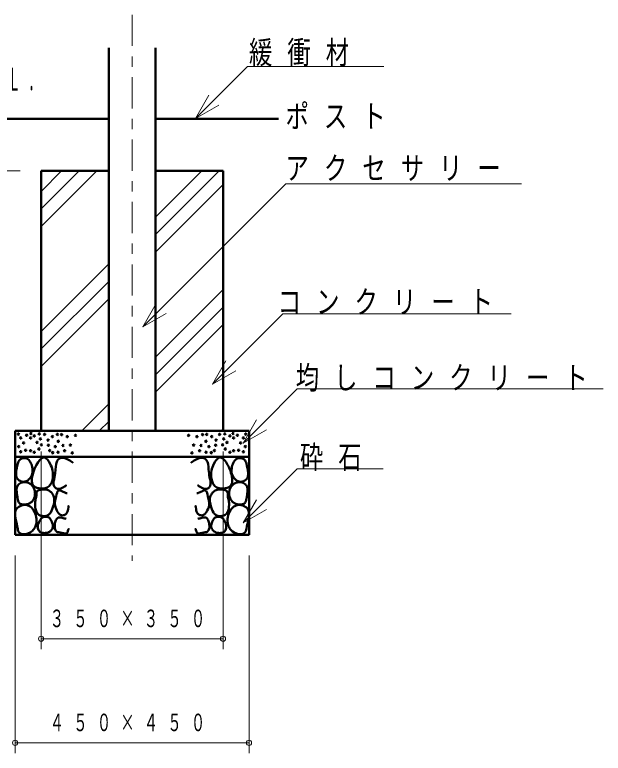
# Model space of a CAD drawing. Units: millimetres on the paper. Extents: x 6 to 426, y -599 to 292.
# Drawn here: x 141.7 to 198.3, y -545.5 to -474.5 of the extents above; entities that cross this region are included whole.
import ezdxf

# ---------------------------------------------------------------- set-up
doc = ezdxf.new("R2010")
doc.units = ezdxf.units.MM
doc.linetypes.add('USER2', pattern=[6, 3, -1, 1, -1])
doc.layers.add('0_2', color=7, linetype='Continuous', lineweight=13)
doc.styles.add('ＭＳ ゴシック', font='')
doc.styles.get('ＭＳ ゴシック').set_extended_font_data('MS Gothic')

msp = doc.modelspace()

# ---------------------------------------------------------------- linework, layer by layer
at = {"layer": '0_2', "linetype": 'USER2'}
msp.add_line((153.013, -474.484), (153.013, -526.984), dxfattribs=at)
at = {"layer": '0_2', "color": 140, "lineweight": 50}
for p, q in [((150.763, -477.679), (150.763, -514.484)), ((155.263, -477.679), (155.263, -514.484)), ((144.263, -489.484), (144.263, -514.484)), ((144.263, -489.484), (150.763, -489.484)), ((155.263, -489.484), (161.763, -489.484)), ((156.188, -489.484), (161.763, -489.484)), ((161.763, -489.484), (161.763, -514.484)), ((141.763, -514.484), (141.763, -524.484)), ((141.763, -514.484), (164.263, -514.484)), ((161.652, -514.484), (161.763, -514.374)), ((164.263, -514.484), (164.263, -524.484)), ((141.763, -516.984), (164.263, -516.984)), ((141.763, -524.484), (164.263, -524.484))]:
    msp.add_line(p, q, dxfattribs=at)
at = {"layer": '0_2'}
for p, q in [((160.871, -482.699), (164.108, -479.463)), ((164.108, -479.463), (177.235, -479.463)), ((159.103, -484.466), (160.397, -482.225)), ((159.103, -484.466), (160.871, -482.699)), ((161.344, -483.173), (159.103, -484.466)), ((142.263, -489.484), (119.104, -489.484)), ((144.263, -494.83), (149.609, -489.484)), ((144.263, -493.146), (147.925, -489.484)), ((144.263, -491.462), (146.241, -489.484)), ((155.263, -495.617), (161.395, -489.484)), ((155.263, -493.933), (159.711, -489.484)), ((155.263, -497.3), (161.763, -490.8)), ((155.817, -502.729), (167.813, -490.736)), ((167.813, -490.736), (190.477, -490.736)), ((144.263, -504.933), (150.763, -498.433)), ((144.263, -506.617), (150.763, -500.117)), ((155.263, -507.403), (161.763, -500.903)), ((144.263, -508.3), (150.763, -501.8)), ((154.049, -504.496), (155.343, -502.255)), ((155.263, -509.087), (161.763, -502.587)), ((154.049, -504.496), (155.817, -502.729)), ((156.29, -503.203), (154.049, -504.496)), ((162.502, -508.24), (167.512, -503.231)), ((167.512, -503.231), (189.467, -503.231)), ((155.263, -510.771), (161.763, -504.271)), ((160.734, -510.007), (162.028, -507.766)), ((160.734, -510.007), (162.502, -508.24)), ((162.976, -508.713), (160.734, -510.007)), ((165.458, -513.902), (168.904, -510.457)), ((168.904, -510.457), (198.321, -510.457)), ((148.182, -514.484), (150.763, -511.903)), ((149.865, -514.484), (150.763, -513.587)), ((163.69, -515.669), (164.984, -513.428)), ((163.69, -515.669), (165.458, -513.902)), ((165.932, -514.376), (163.69, -515.669)), ((144.263, -516.484), (144.263, -535.484)), ((161.763, -516.484), (161.763, -535.484)), ((165.458, -521.579), (168.904, -518.135)), ((168.904, -518.135), (177.166, -518.135)), ((163.69, -523.347), (164.984, -521.105)), ((163.69, -523.347), (165.458, -521.579)), ((165.932, -522.053), (163.69, -523.347)), ((141.763, -526.484), (141.763, -545.484)), ((164.263, -526.484), (164.263, -545.484)), ((144.263, -534.484), (144.763, -534.484)), ((144.763, -534.484), (161.263, -534.484)), ((161.763, -534.484), (161.263, -534.484)), ((141.763, -544.484), (142.263, -544.484)), ((163.763, -544.484), (142.263, -544.484)), ((164.263, -544.484), (163.763, -544.484))]:
    msp.add_line(p, q, dxfattribs=at)
at = {"layer": '0_2', "lineweight": 50}
for p, q in [((138.876, -484.484), (150.763, -484.484)), ((155.263, -484.484), (167.104, -484.484))]:
    msp.add_line(p, q, dxfattribs=at)
at = {"layer": '0_2', "color": 140, "lineweight": 50}
for points in [[(141.927, -518.073), (141.966, -517.857), (142.013, -517.64), (142.047, -517.536), (142.09, -517.438), (142.146, -517.349), (142.216, -517.271), (142.275, -517.223), (142.342, -517.183), (142.413, -517.149), (142.488, -517.124), (142.565, -517.107), (142.643, -517.099), (142.72, -517.1), (142.794, -517.111), (142.847, -517.126), (142.898, -517.147), (142.947, -517.173), (142.993, -517.204), (143.079, -517.279), (143.155, -517.368), (143.222, -517.47), (143.28, -517.581), (143.33, -517.697), (143.371, -517.816), (143.409, -517.955), (143.435, -518.093), (143.448, -518.229), (143.448, -518.364), (143.435, -518.496), (143.408, -518.626), (143.365, -518.752), (143.307, -518.875), (143.247, -518.972), (143.177, -519.064), (143.098, -519.149), (143.011, -519.225), (142.917, -519.289), (142.816, -519.338), (142.711, -519.372), (142.601, -519.388), (142.509, -519.386), (142.416, -519.371), (142.325, -519.344), (142.237, -519.306), (142.155, -519.259), (142.08, -519.202), (142.014, -519.138), (141.96, -519.067), (141.929, -519.014), (141.904, -518.959), (141.885, -518.901), (141.87, -518.842), (141.854, -518.718), (141.853, -518.589), (141.863, -518.458), (141.881, -518.327)], [(144.205, -520.029), (144.033, -519.996), (143.859, -519.953), (143.776, -519.925), (143.698, -519.892), (143.626, -519.852), (143.564, -519.805), (143.514, -519.752), (143.472, -519.693), (143.439, -519.627), (143.413, -519.556), (143.395, -519.48), (143.383, -519.4), (143.376, -519.229), (143.389, -519.051), (143.417, -518.87), (143.455, -518.691), (143.499, -518.522), (143.562, -518.32), (143.633, -518.131), (143.717, -517.946), (143.82, -517.752), (143.977, -517.5), (144.065, -517.379), (144.159, -517.268), (144.256, -517.173), (144.356, -517.101), (144.407, -517.075), (144.457, -517.057), (144.508, -517.047), (144.558, -517.047), (144.64, -517.066), (144.721, -517.109), (144.799, -517.172), (144.874, -517.251), (144.946, -517.342), (145.014, -517.443), (145.136, -517.656), (145.216, -517.825), (145.282, -517.99), (145.334, -518.153), (145.371, -518.315), (145.396, -518.477), (145.407, -518.639), (145.406, -518.803), (145.392, -518.971), (145.354, -519.201), (145.325, -519.315), (145.287, -519.426), (145.241, -519.532), (145.185, -519.632), (145.118, -519.723), (145.039, -519.805), (144.953, -519.872), (144.858, -519.929), (144.756, -519.975), (144.648, -520.01), (144.537, -520.033), (144.425, -520.044), (144.314, -520.043)], [(161.82, -520.029), (161.993, -519.996), (162.167, -519.953), (162.25, -519.925), (162.328, -519.892), (162.399, -519.852), (162.462, -519.805), (162.512, -519.752), (162.553, -519.693), (162.587, -519.627), (162.612, -519.556), (162.631, -519.48), (162.643, -519.4), (162.649, -519.229), (162.637, -519.051), (162.609, -518.87), (162.571, -518.691), (162.526, -518.522), (162.464, -518.32), (162.393, -518.131), (162.308, -517.946), (162.205, -517.752), (162.049, -517.5), (161.96, -517.379), (161.867, -517.268), (161.769, -517.173), (161.669, -517.101), (161.619, -517.075), (161.568, -517.057), (161.518, -517.047), (161.467, -517.047), (161.385, -517.066), (161.305, -517.109), (161.226, -517.172), (161.151, -517.251), (161.079, -517.342), (161.011, -517.443), (160.89, -517.656), (160.809, -517.825), (160.743, -517.99), (160.692, -518.153), (160.654, -518.315), (160.63, -518.477), (160.618, -518.639), (160.62, -518.803), (160.633, -518.971), (160.671, -519.201), (160.701, -519.315), (160.738, -519.426), (160.785, -519.532), (160.841, -519.632), (160.908, -519.723), (160.986, -519.805), (161.072, -519.872), (161.167, -519.929), (161.27, -519.975), (161.378, -520.01), (161.489, -520.033), (161.601, -520.044), (161.712, -520.043)], [(164.098, -518.073), (164.06, -517.857), (164.012, -517.64), (163.979, -517.536), (163.935, -517.438), (163.88, -517.349), (163.809, -517.271), (163.75, -517.223), (163.684, -517.183), (163.613, -517.149), (163.537, -517.124), (163.46, -517.107), (163.382, -517.099), (163.306, -517.1), (163.232, -517.111), (163.178, -517.126), (163.127, -517.147), (163.078, -517.173), (163.032, -517.204), (162.947, -517.279), (162.871, -517.368), (162.804, -517.47), (162.745, -517.581), (162.696, -517.697), (162.654, -517.816), (162.617, -517.955), (162.591, -518.093), (162.577, -518.229), (162.577, -518.364), (162.59, -518.496), (162.618, -518.626), (162.66, -518.752), (162.719, -518.875), (162.778, -518.972), (162.848, -519.064), (162.927, -519.149), (163.014, -519.225), (163.109, -519.289), (163.209, -519.338), (163.315, -519.372), (163.424, -519.388), (163.517, -519.386), (163.609, -519.371), (163.701, -519.344), (163.788, -519.306), (163.87, -519.259), (163.945, -519.202), (164.011, -519.138), (164.066, -519.067), (164.097, -519.014), (164.122, -518.959), (164.141, -518.901), (164.156, -518.842), (164.172, -518.718), (164.173, -518.589), (164.163, -518.458), (164.145, -518.327)], [(141.992, -520.863), (141.94, -520.553), (141.92, -520.391), (141.909, -520.23), (141.913, -520.074), (141.921, -519.999), (141.935, -519.927), (141.955, -519.858), (141.982, -519.793), (142.015, -519.732), (142.056, -519.676), (142.092, -519.638), (142.132, -519.602), (142.224, -519.541), (142.328, -519.492), (142.441, -519.456), (142.56, -519.434), (142.682, -519.425), (142.804, -519.431), (142.922, -519.452), (142.985, -519.47), (143.047, -519.492), (143.163, -519.55), (143.269, -519.623), (143.365, -519.709), (143.45, -519.807), (143.522, -519.916), (143.582, -520.033), (143.628, -520.158), (143.651, -520.245), (143.667, -520.335), (143.677, -520.426), (143.68, -520.517), (143.676, -520.609), (143.665, -520.699), (143.647, -520.789), (143.623, -520.877), (143.591, -520.962), (143.553, -521.045), (143.508, -521.123), (143.456, -521.198), (143.397, -521.267), (143.331, -521.331), (143.258, -521.389), (143.179, -521.44), (143.112, -521.475), (143.041, -521.506), (142.968, -521.531), (142.893, -521.552), (142.817, -521.568), (142.74, -521.579), (142.664, -521.584), (142.589, -521.584), (142.515, -521.579), (142.445, -521.568), (142.378, -521.551), (142.315, -521.528), (142.256, -521.5), (142.204, -521.465), (142.158, -521.424), (142.12, -521.376), (142.089, -521.323), (142.065, -521.264), (142.047, -521.2), (142.032, -521.134)], [(164.034, -520.863), (164.086, -520.553), (164.106, -520.391), (164.117, -520.23), (164.113, -520.074), (164.104, -519.999), (164.09, -519.927), (164.07, -519.858), (164.044, -519.793), (164.011, -519.732), (163.97, -519.676), (163.934, -519.638), (163.893, -519.602), (163.802, -519.541), (163.698, -519.492), (163.585, -519.456), (163.466, -519.434), (163.344, -519.425), (163.222, -519.431), (163.104, -519.452), (163.04, -519.47), (162.979, -519.492), (162.863, -519.55), (162.756, -519.623), (162.66, -519.709), (162.576, -519.807), (162.503, -519.916), (162.444, -520.033), (162.398, -520.158), (162.375, -520.245), (162.358, -520.335), (162.349, -520.426), (162.346, -520.517), (162.35, -520.609), (162.361, -520.699), (162.378, -520.789), (162.403, -520.877), (162.434, -520.962), (162.472, -521.045), (162.518, -521.123), (162.57, -521.198), (162.628, -521.267), (162.694, -521.331), (162.767, -521.389), (162.847, -521.44), (162.914, -521.475), (162.984, -521.506), (163.057, -521.531), (163.132, -521.552), (163.209, -521.568), (163.285, -521.579), (163.362, -521.584), (163.437, -521.584), (163.51, -521.579), (163.581, -521.568), (163.648, -521.551), (163.711, -521.528), (163.769, -521.5), (163.821, -521.465), (163.867, -521.424), (163.906, -521.376), (163.936, -521.323), (163.96, -521.264), (163.979, -521.2), (163.993, -521.134)], [(143.788, -520.863), (143.803, -520.8), (143.81, -520.733), (143.813, -520.596), (143.82, -520.465), (143.831, -520.405), (143.852, -520.35), (143.886, -520.301), (143.931, -520.259), (143.985, -520.224), (144.046, -520.194), (144.114, -520.17), (144.185, -520.151), (144.334, -520.125), (144.442, -520.116), (144.548, -520.114), (144.65, -520.121), (144.749, -520.136), (144.844, -520.16), (144.935, -520.192), (145.022, -520.234), (145.104, -520.286), (145.169, -520.337), (145.23, -520.395), (145.287, -520.458), (145.339, -520.527), (145.385, -520.599), (145.426, -520.674), (145.461, -520.752), (145.489, -520.831), (145.522, -520.976), (145.535, -521.122), (145.53, -521.27), (145.51, -521.42), (145.478, -521.57), (145.435, -521.72), (145.328, -522.018), (145.263, -522.176), (145.187, -522.325), (145.143, -522.394), (145.093, -522.457), (145.038, -522.514), (144.975, -522.563), (144.924, -522.594), (144.869, -522.621), (144.75, -522.662), (144.623, -522.684), (144.491, -522.688), (144.36, -522.675), (144.234, -522.644), (144.116, -522.596), (144.063, -522.566), (144.013, -522.531), (143.937, -522.461), (143.873, -522.38), (143.821, -522.289), (143.779, -522.191), (143.746, -522.088), (143.722, -521.98), (143.704, -521.871), (143.692, -521.761), (143.685, -521.644), (143.683, -521.528), (143.687, -521.414), (143.696, -521.302), (143.711, -521.19), (143.731, -521.08), (143.757, -520.971)], [(162.237, -520.863), (162.223, -520.8), (162.215, -520.733), (162.212, -520.596), (162.206, -520.465), (162.194, -520.405), (162.173, -520.35), (162.14, -520.301), (162.095, -520.259), (162.041, -520.224), (161.979, -520.194), (161.912, -520.17), (161.84, -520.151), (161.692, -520.125), (161.583, -520.116), (161.478, -520.114), (161.375, -520.121), (161.276, -520.136), (161.181, -520.16), (161.09, -520.192), (161.004, -520.234), (160.922, -520.286), (160.857, -520.337), (160.795, -520.395), (160.739, -520.458), (160.687, -520.527), (160.64, -520.599), (160.599, -520.674), (160.565, -520.752), (160.537, -520.831), (160.504, -520.976), (160.491, -521.122), (160.495, -521.27), (160.515, -521.42), (160.548, -521.57), (160.591, -521.72), (160.697, -522.018), (160.763, -522.176), (160.839, -522.325), (160.883, -522.394), (160.932, -522.457), (160.988, -522.514), (161.05, -522.563), (161.101, -522.594), (161.156, -522.621), (161.275, -522.662), (161.403, -522.684), (161.534, -522.688), (161.666, -522.675), (161.792, -522.644), (161.909, -522.596), (161.963, -522.566), (162.013, -522.531), (162.089, -522.461), (162.152, -522.38), (162.204, -522.289), (162.246, -522.191), (162.279, -522.088), (162.304, -521.98), (162.322, -521.871), (162.334, -521.761), (162.341, -521.644), (162.343, -521.528), (162.339, -521.414), (162.33, -521.302), (162.315, -521.19), (162.294, -521.08), (162.269, -520.971)], [(141.927, -523.429), (141.836, -523.049), (141.798, -522.851), (141.773, -522.652), (141.767, -522.458), (141.774, -522.365), (141.787, -522.274), (141.809, -522.187), (141.839, -522.104), (141.878, -522.026), (141.927, -521.954), (142.015, -521.861), (142.121, -521.781), (142.242, -521.716), (142.372, -521.665), (142.51, -521.63), (142.649, -521.613), (142.788, -521.613), (142.922, -521.633), (143, -521.655), (143.074, -521.683), (143.145, -521.719), (143.213, -521.76), (143.338, -521.86), (143.449, -521.98), (143.547, -522.117), (143.631, -522.268), (143.701, -522.428), (143.756, -522.595), (143.806, -522.814), (143.821, -522.924), (143.83, -523.034), (143.832, -523.144), (143.827, -523.252), (143.814, -523.359), (143.794, -523.464), (143.767, -523.566), (143.731, -523.665), (143.688, -523.761), (143.636, -523.852), (143.575, -523.939), (143.505, -524.021), (143.427, -524.097), (143.339, -524.167), (143.198, -524.255), (143.044, -524.327), (142.882, -524.381), (142.72, -524.414), (142.563, -524.425), (142.488, -524.421), (142.417, -524.41), (142.35, -524.392), (142.289, -524.367), (142.233, -524.335), (142.184, -524.295), (142.122, -524.217), (142.075, -524.124), (142.04, -524.018), (142.013, -523.903), (141.972, -523.662)], [(164.098, -523.429), (164.19, -523.049), (164.228, -522.851), (164.252, -522.652), (164.258, -522.458), (164.252, -522.365), (164.238, -522.274), (164.217, -522.187), (164.187, -522.104), (164.148, -522.026), (164.098, -521.954), (164.01, -521.861), (163.904, -521.781), (163.784, -521.716), (163.653, -521.665), (163.516, -521.63), (163.376, -521.613), (163.237, -521.613), (163.104, -521.633), (163.026, -521.655), (162.952, -521.683), (162.881, -521.719), (162.813, -521.76), (162.688, -521.86), (162.576, -521.98), (162.478, -522.117), (162.395, -522.268), (162.325, -522.428), (162.269, -522.595), (162.22, -522.814), (162.205, -522.924), (162.196, -523.034), (162.194, -523.144), (162.199, -523.252), (162.211, -523.359), (162.231, -523.464), (162.259, -523.566), (162.294, -523.665), (162.338, -523.761), (162.39, -523.852), (162.451, -523.939), (162.52, -524.021), (162.599, -524.097), (162.686, -524.167), (162.827, -524.255), (162.982, -524.327), (163.143, -524.381), (163.306, -524.414), (163.463, -524.425), (163.537, -524.421), (163.609, -524.41), (163.675, -524.392), (163.737, -524.367), (163.792, -524.335), (163.841, -524.295), (163.903, -524.217), (163.951, -524.124), (163.986, -524.018), (164.013, -523.903), (164.054, -523.662)], [(144.269, -524.263), (144.23, -524.247), (144.192, -524.227), (144.158, -524.202), (144.126, -524.173), (144.096, -524.14), (144.069, -524.104), (144.045, -524.065), (144.024, -524.024), (143.988, -523.935), (143.964, -523.842), (143.951, -523.747), (143.949, -523.653), (143.954, -523.588), (143.965, -523.524), (143.981, -523.462), (144, -523.403), (144.05, -523.286), (144.109, -523.172), (144.167, -523.071), (144.232, -522.974), (144.268, -522.93), (144.308, -522.889), (144.351, -522.852), (144.398, -522.82), (144.467, -522.785), (144.543, -522.76), (144.623, -522.745), (144.704, -522.74), (144.786, -522.745), (144.865, -522.76), (144.939, -522.785), (145.007, -522.82), (145.058, -522.856), (145.103, -522.899), (145.143, -522.947), (145.18, -522.999), (145.213, -523.055), (145.243, -523.114), (145.296, -523.237), (145.345, -523.365), (145.365, -523.43), (145.382, -523.495), (145.394, -523.559), (145.4, -523.623), (145.4, -523.687), (145.392, -523.75), (145.377, -523.81), (145.355, -523.869), (145.326, -523.927), (145.291, -523.982), (145.251, -524.034), (145.206, -524.082), (145.156, -524.127), (145.104, -524.167), (145.058, -524.196), (145.01, -524.222), (144.96, -524.244), (144.909, -524.263), (144.858, -524.279), (144.805, -524.292), (144.697, -524.308), (144.587, -524.313), (144.479, -524.306), (144.372, -524.289)], [(161.756, -524.263), (161.796, -524.247), (161.833, -524.227), (161.868, -524.202), (161.9, -524.173), (161.929, -524.14), (161.956, -524.104), (161.98, -524.065), (162.002, -524.024), (162.037, -523.935), (162.061, -523.842), (162.075, -523.747), (162.077, -523.653), (162.071, -523.588), (162.061, -523.524), (162.045, -523.462), (162.025, -523.403), (161.975, -523.286), (161.916, -523.172), (161.859, -523.071), (161.794, -522.974), (161.757, -522.93), (161.718, -522.889), (161.675, -522.852), (161.628, -522.82), (161.558, -522.785), (161.482, -522.76), (161.403, -522.745), (161.321, -522.74), (161.24, -522.745), (161.161, -522.76), (161.086, -522.785), (161.018, -522.82), (160.968, -522.856), (160.923, -522.899), (160.882, -522.947), (160.846, -522.999), (160.813, -523.055), (160.783, -523.114), (160.729, -523.237), (160.681, -523.365), (160.66, -523.43), (160.644, -523.495), (160.632, -523.559), (160.625, -523.623), (160.626, -523.687), (160.633, -523.75), (160.648, -523.81), (160.671, -523.869), (160.699, -523.927), (160.734, -523.982), (160.775, -524.034), (160.82, -524.082), (160.869, -524.127), (160.922, -524.167), (160.968, -524.196), (161.016, -524.222), (161.065, -524.244), (161.116, -524.263), (161.168, -524.279), (161.221, -524.292), (161.329, -524.308), (161.438, -524.313), (161.547, -524.306), (161.653, -524.289)]]:
    msp.add_lwpolyline(points, close=True, dxfattribs=at)
for points in [[(147.349, -517.56), (147.254, -517.495), (147.029, -517.35), (146.9, -517.274), (146.772, -517.207), (146.612, -517.139), (146.466, -517.096), (146.334, -517.077), (146.216, -517.08), (146.111, -517.102), (146.02, -517.143), (145.94, -517.2), (145.874, -517.271), (145.816, -517.361), (145.77, -517.463), (145.734, -517.575), (145.707, -517.694), (145.671, -517.946), (145.649, -518.201), (145.613, -518.591), (145.588, -518.78), (145.553, -518.971), (145.509, -519.165), (145.471, -519.36), (145.461, -519.457), (145.458, -519.554), (145.467, -519.648), (145.489, -519.741), (145.518, -519.814), (145.557, -519.883), (145.608, -519.946), (145.67, -519.999), (145.743, -520.039), (145.828, -520.065), (145.925, -520.073), (146.034, -520.061), (146.16, -520.027), (146.289, -519.975), (146.413, -519.914), (146.521, -519.851), (146.605, -519.795), (146.655, -519.752), (146.663, -519.739), (146.66, -519.732), (146.612, -519.741)], [(158.676, -517.56), (158.772, -517.495), (158.997, -517.35), (159.125, -517.274), (159.254, -517.207), (159.414, -517.139), (159.559, -517.096), (159.691, -517.077), (159.809, -517.08), (159.914, -517.102), (160.006, -517.143), (160.085, -517.2), (160.152, -517.271), (160.21, -517.361), (160.256, -517.463), (160.292, -517.575), (160.319, -517.694), (160.355, -517.946), (160.376, -518.201), (160.412, -518.591), (160.438, -518.78), (160.473, -518.971), (160.517, -519.165), (160.554, -519.36), (160.565, -519.457), (160.567, -519.554), (160.559, -519.648), (160.537, -519.741), (160.508, -519.814), (160.468, -519.883), (160.417, -519.946), (160.356, -519.999), (160.282, -520.039), (160.197, -520.065), (160.101, -520.073), (159.991, -520.061), (159.866, -520.027), (159.737, -519.975), (159.613, -519.914), (159.504, -519.851), (159.42, -519.795), (159.371, -519.752), (159.362, -519.739), (159.366, -519.732), (159.414, -519.741)], [(146.772, -520.478), (146.717, -520.474), (146.66, -520.464), (146.545, -520.426), (146.315, -520.317), (146.206, -520.264), (146.105, -520.225), (146.058, -520.213), (146.014, -520.207), (145.974, -520.21), (145.938, -520.222), (145.893, -520.255), (145.855, -520.305), (145.823, -520.37), (145.796, -520.446), (145.752, -520.619), (145.713, -520.799), (145.623, -521.17), (145.593, -521.338), (145.586, -521.421), (145.585, -521.505), (145.591, -521.584), (145.603, -521.663), (145.644, -521.825), (145.703, -521.986), (145.777, -522.146), (145.847, -522.273), (145.926, -522.389), (145.971, -522.442), (146.02, -522.489), (146.073, -522.529), (146.13, -522.563), (146.217, -522.596), (146.309, -522.612), (146.404, -522.609), (146.499, -522.585), (146.545, -522.564), (146.59, -522.538), (146.632, -522.506), (146.673, -522.467), (146.711, -522.421), (146.746, -522.369), (146.777, -522.309), (146.804, -522.242), (146.835, -522.137), (146.859, -522.026), (146.887, -521.821), (146.898, -521.699), (146.9, -521.729)], [(159.254, -520.478), (159.309, -520.474), (159.365, -520.464), (159.481, -520.426), (159.711, -520.317), (159.82, -520.264), (159.921, -520.225), (159.967, -520.213), (160.011, -520.207), (160.051, -520.21), (160.088, -520.222), (160.133, -520.255), (160.17, -520.305), (160.202, -520.37), (160.229, -520.446), (160.273, -520.619), (160.312, -520.799), (160.402, -521.17), (160.432, -521.338), (160.44, -521.421), (160.441, -521.505), (160.435, -521.584), (160.423, -521.663), (160.382, -521.825), (160.322, -521.986), (160.248, -522.146), (160.179, -522.273), (160.099, -522.389), (160.054, -522.442), (160.006, -522.489), (159.953, -522.529), (159.895, -522.563), (159.809, -522.596), (159.716, -522.612), (159.621, -522.609), (159.527, -522.585), (159.481, -522.564), (159.436, -522.538), (159.393, -522.506), (159.353, -522.467), (159.315, -522.421), (159.28, -522.369), (159.249, -522.309), (159.222, -522.242), (159.19, -522.137), (159.167, -522.026), (159.138, -521.821), (159.127, -521.699), (159.125, -521.729)], [(146.676, -522.948), (146.581, -522.931), (146.484, -522.906), (146.289, -522.848), (146.194, -522.823), (146.103, -522.808), (146.017, -522.805), (145.977, -522.81), (145.938, -522.82), (145.9, -522.835), (145.865, -522.855), (145.832, -522.88), (145.801, -522.91), (145.772, -522.944), (145.745, -522.981), (145.697, -523.067), (145.658, -523.163), (145.626, -523.268), (145.601, -523.379), (145.585, -523.493), (145.576, -523.597), (145.575, -523.7), (145.581, -523.798), (145.595, -523.891), (145.618, -523.976), (145.65, -524.052), (145.67, -524.086), (145.692, -524.116), (145.717, -524.143), (145.745, -524.167), (145.793, -524.195), (145.847, -524.217), (145.906, -524.233), (145.97, -524.245), (146.109, -524.266), (146.259, -524.295), (146.418, -524.34), (146.496, -524.359), (146.571, -524.37), (146.607, -524.37), (146.641, -524.367), (146.673, -524.359), (146.704, -524.346), (146.733, -524.327), (146.759, -524.302), (146.783, -524.27), (146.804, -524.231), (146.825, -524.176), (146.843, -524.116), (146.873, -524.001), (146.887, -523.957), (146.901, -523.929), (146.908, -523.922), (146.916, -523.922), (146.924, -523.928), (146.932, -523.942)], [(159.35, -522.948), (159.444, -522.931), (159.541, -522.906), (159.736, -522.848), (159.831, -522.823), (159.922, -522.808), (160.008, -522.805), (160.049, -522.81), (160.088, -522.82), (160.125, -522.835), (160.16, -522.855), (160.193, -522.88), (160.224, -522.91), (160.253, -522.944), (160.28, -522.981), (160.328, -523.067), (160.368, -523.163), (160.4, -523.268), (160.424, -523.379), (160.441, -523.493), (160.449, -523.597), (160.451, -523.7), (160.445, -523.798), (160.431, -523.891), (160.408, -523.976), (160.376, -524.052), (160.356, -524.086), (160.333, -524.116), (160.308, -524.143), (160.28, -524.167), (160.232, -524.195), (160.178, -524.217), (160.119, -524.233), (160.055, -524.245), (159.917, -524.266), (159.767, -524.295), (159.607, -524.34), (159.529, -524.359), (159.454, -524.37), (159.419, -524.37), (159.385, -524.367), (159.352, -524.359), (159.322, -524.346), (159.293, -524.327), (159.267, -524.302), (159.243, -524.27), (159.222, -524.231), (159.2, -524.176), (159.182, -524.116), (159.152, -524.001), (159.138, -523.957), (159.125, -523.929), (159.117, -523.922), (159.11, -523.922), (159.102, -523.928), (159.093, -523.942)]]:
    msp.add_lwpolyline(points, dxfattribs=at)
for centre in [(142.079, -514.806), (143.295, -514.743), (144.092, -514.785), (161.933, -514.785), (162.73, -514.743), (163.947, -514.806), (142.31, -515.163), (142.876, -514.911), (143.253, -515.163), (143.61, -514.974), (144.197, -515.268), (144.595, -514.827), (144.931, -515.372), (145.35, -515.037), (145.833, -514.827), (145.917, -515.498), (146.231, -514.848), (146.776, -515.037), (147.573, -514.932), (158.452, -514.932), (159.249, -515.037), (159.794, -514.848), (160.109, -515.498), (160.193, -514.827), (160.675, -515.037), (161.095, -515.372), (161.43, -514.827), (161.829, -515.268), (162.416, -514.974), (162.772, -515.163), (163.15, -514.911), (163.716, -515.163), (142.121, -516.001), (142.582, -515.645), (143.882, -515.603), (144.05, -516.232), (144.302, -515.834), (144.973, -515.876), (145.623, -516.001), (146.378, -515.896), (147.091, -515.855), (158.935, -515.855), (159.648, -515.896), (160.403, -516.001), (161.053, -515.876), (161.724, -515.834), (161.975, -516.232), (162.143, -515.603), (163.443, -515.645), (163.905, -516.001), (142.31, -516.504), (142.771, -516.358), (143.253, -516.4), (143.61, -516.546), (145.099, -516.379), (145.392, -516.588), (145.896, -516.546), (146.525, -516.4), (147.259, -516.609), (158.767, -516.609), (159.501, -516.4), (160.13, -516.546), (160.633, -516.588), (160.927, -516.379), (162.416, -516.546), (162.772, -516.4), (163.255, -516.358), (163.716, -516.504)]:
    msp.add_circle(centre, 0.0663, dxfattribs=at)
at = {"layer": '0_2'}
for centre in [(144.263, -534.484), (161.763, -534.484), (141.763, -544.484), (164.263, -544.484)]:
    msp.add_circle(centre, 0.25, dxfattribs=at)

# ---------------------------------------------------------------- texts
at = {"layer": '0_2', "style": 'ＭＳ ゴシック'}
for s, insert, char_height, attachment_point in [('\\T1.64;\\W0.75;緩衝材', (164.255, -479.451), 2.199, 7), ('\\T1.64;\\W0.4;Ｇ．Ｌ．', (137.152, -481.822), 2.199, 7), ('\\T1.64;\\W0.75;ポスト', (167.769, -485.46), 2.199, 7), ('\\T1.64;\\W0.75;アクセサリー', (167.769, -490.46), 2.199, 7), ('\\T1.64;\\W0.75;コンクリート', (167.021, -503.317), 2.199, 7), ('\\T1.64;\\W0.75;均しコンクリート', (168.749, -510.717), 2.199, 7), ('\\T1.64;\\W0.75;砕石', (169.15, -518.341), 2.199, 7), ('\\T1.64;\\W0.6;３５０×３５０', (153.013, -532.534), 1.686, 5), ('\\T1.64;\\W0.6;４５０×４５０', (153.013, -542.534), 1.686, 5)]:
    msp.add_mtext(s, dxfattribs=dict(at, insert=insert, char_height=char_height, attachment_point=attachment_point))

doc.saveas('drawing.dxf')
